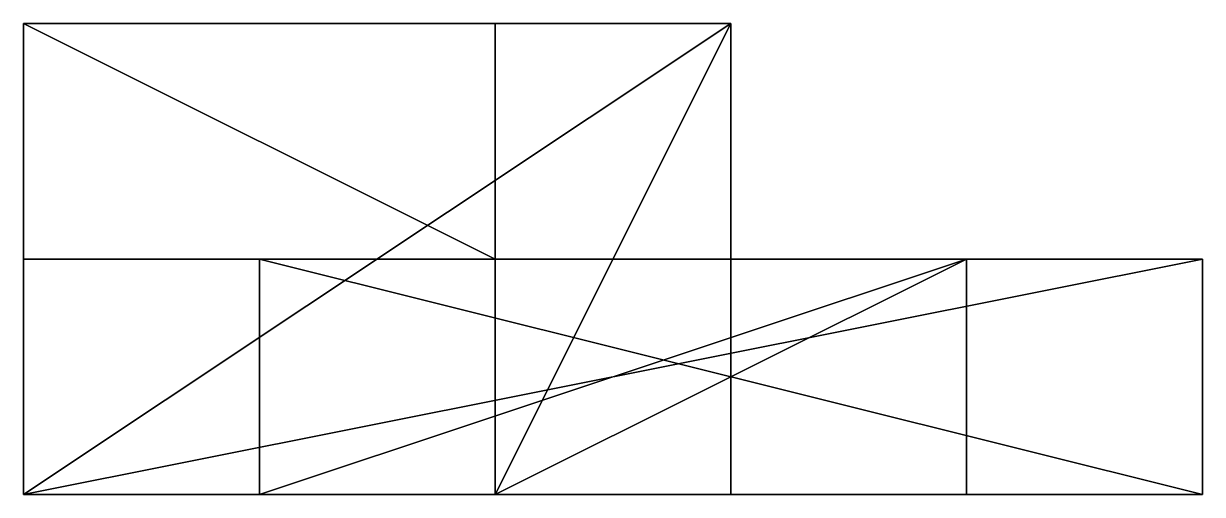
# Model space of a CAD drawing. Extents: x 0 to 5, y 0 to 2.
import ezdxf

# ---------------------------------------------------------------- set-up
doc = ezdxf.new("R2010")
doc.units = 0
doc.layers.get('0').update_dxf_attribs({"linetype": 'CONTINUOUS'})

# ---------------------------------------------------------------- blocks, each defined once
blk = doc.blocks.new('*U11')
at = {"color": 7}
mesh = blk.add_polyface(dxfattribs=at)
corners = [(0, 0, 5), (0, 1, 4), (0, 2, 2), (0, 1, 5), (0, 0, 2), (0, 2, 4)]
mesh.append_faces([[corners[k] for k in face] for face in [(0, 1, 2)]], dxfattribs={"vtx0": -1, "vtx1": -1, "vtx2": -1, "color": 7})
mesh.append_faces([[corners[k] for k in face] for face in [(0, 3, 1), (2, 4, 0), (1, 5, 2)]], dxfattribs={"vtx2": -1, "color": 7})
mesh = blk.add_polyface(dxfattribs=at)
corners = [(0, 2, 2), (2, 2, 4), (2, 2, 3), (3, 2, 3), (0, 2, 4), (3, 2, 2)]
mesh.append_faces([[corners[k] for k in face] for face in [(0, 1, 2)]], dxfattribs={"vtx0": -1, "vtx2": -1, "color": 7})
mesh.append_faces([[corners[k] for k in face] for face in [(2, 3, 0)]], dxfattribs={"vtx1": -1, "vtx2": -1, "color": 7})
mesh.append_faces([[corners[k] for k in face] for face in [(0, 4, 1), (3, 5, 0)]], dxfattribs={"vtx2": -1, "color": 7})
mesh = blk.add_polyface(dxfattribs=at)
corners = [(0, 2, 4), (0, 1, 4), (2, 1, 4), (2, 2, 4)]
mesh.append_faces([[corners[k] for k in face] for face in [(0, 1, 2), (2, 3, 0)]], dxfattribs={"vtx2": -1, "color": 7})
mesh = blk.add_polyface(dxfattribs=at)
corners = [(3, 2, 2), (3, 0, 2), (0, 0, 2), (0, 2, 2)]
mesh.append_faces([[corners[k] for k in face] for face in [(0, 1, 2), (2, 3, 0)]], dxfattribs={"vtx2": -1, "color": 7})
mesh = blk.add_polyface(dxfattribs=at)
corners = [(2, 1, 4), (2, 2, 3), (2, 0, 4), (2, 0, 3), (2, 2, 4)]
mesh.append_faces([[corners[k] for k in face] for face in [(1, 2, 3), (0, 1, 4)]], dxfattribs={"vtx0": -1, "color": 7})
mesh.append_faces([[corners[k] for k in face] for face in [(0, 2, 1)]], dxfattribs={"vtx1": -1, "vtx2": -1, "color": 7})
mesh = blk.add_polyface(dxfattribs=at)
corners = [(3, 2, 3), (3, 0, 3), (2, 0, 3), (2, 2, 3)]
mesh.append_faces([[corners[k] for k in face] for face in [(0, 2, 1), (2, 0, 3)]], dxfattribs={"vtx0": -1, "color": 7})
mesh = blk.add_polyface(dxfattribs=at)
corners = [(3, 0, 2), (3, 2, 2), (3, 2, 3), (3, 0, 3)]
mesh.append_faces([[corners[k] for k in face] for face in [(0, 1, 2), (2, 3, 0)]], dxfattribs={"vtx2": -1, "color": 7})
mesh = blk.add_polyface(dxfattribs=at)
corners = [(4, 1, 1), (4, 1, 4), (5, 1), (5, 1, 5), (2, 1, 4), (1, 1, 1), (1, 1), (0, 1, 5), (0, 1, 4)]
mesh.append_faces([[corners[k] for k in face] for face in [(1, 3, 2), (2, 5, 0), (4, 7, 3)]], dxfattribs={"vtx0": -1, "vtx2": -1, "color": 7})
mesh.append_faces([[corners[k] for k in face] for face in [(0, 1, 2), (1, 4, 3)]], dxfattribs={"vtx1": -1, "vtx2": -1, "color": 7})
mesh.append_faces([[corners[k] for k in face] for face in [(2, 6, 5), (4, 8, 7)]], dxfattribs={"vtx2": -1, "color": 7})
mesh = blk.add_polyface(dxfattribs=at)
corners = [(5, 0, 5), (5, 1, 5), (0, 0, 5), (0, 1, 5)]
mesh.append_faces([[corners[k] for k in face] for face in [(0, 1, 2)]], dxfattribs={"vtx1": -1, "color": 7})
mesh.append_faces([[corners[k] for k in face] for face in [(1, 3, 2)]], dxfattribs={"vtx2": -1, "color": 7})
mesh = blk.add_polyface(dxfattribs=at)
corners = [(1, 1), (5, 0), (1, 0), (5, 1)]
mesh.append_faces([[corners[k] for k in face] for face in [(0, 1, 2)]], dxfattribs={"vtx0": -1, "color": 7})
mesh.append_faces([[corners[k] for k in face] for face in [(0, 3, 1)]], dxfattribs={"vtx2": -1, "color": 7})
mesh = blk.add_polyface(dxfattribs=at)
corners = [(1, 1, 1), (4, 1, 1), (1, 0, 1), (4, 0, 1)]
mesh.append_faces([[corners[k] for k in face] for face in [(1, 2, 3)]], dxfattribs={"vtx0": -1, "color": 7})
mesh.append_faces([[corners[k] for k in face] for face in [(0, 2, 1)]], dxfattribs={"vtx1": -1, "color": 7})
mesh = blk.add_polyface(dxfattribs=at)
corners = [(1, 1), (1, 0, 1), (1, 0), (1, 1, 1)]
mesh.append_faces([[corners[k] for k in face] for face in [(0, 1, 3)]], dxfattribs={"vtx0": -1, "color": 7})
mesh.append_faces([[corners[k] for k in face] for face in [(0, 2, 1)]], dxfattribs={"vtx2": -1, "color": 7})
mesh = blk.add_polyface(dxfattribs=at)
corners = [(4, 1, 4), (2, 1, 4), (2, 0, 4), (4, 0, 4)]
mesh.append_faces([[corners[k] for k in face] for face in [(0, 2, 1), (2, 0, 3)]], dxfattribs={"vtx0": -1, "color": 7})
mesh = blk.add_polyface(dxfattribs=at)
corners = [(4, 1, 4), (4, 0, 4), (4, 0, 1), (4, 1, 1)]
mesh.append_faces([[corners[k] for k in face] for face in [(0, 2, 1), (2, 0, 3)]], dxfattribs={"vtx0": -1, "color": 7})
mesh = blk.add_polyface(dxfattribs=at)
corners = [(5, 1), (5, 1, 5), (5, 0, 5), (5, 0)]
mesh.append_faces([[corners[k] for k in face] for face in [(0, 1, 2), (2, 3, 0)]], dxfattribs={"vtx2": -1, "color": 7})
mesh = blk.add_polyface(dxfattribs=at)
corners = [(2, 0, 4), (4, 0, 4), (0, 0, 5), (0, 0, 2), (5, 0, 5), (4, 0, 1), (2, 0, 3), (3, 0, 3), (3, 0, 2), (5, 0), (1, 0), (1, 0, 1)]
mesh.append_faces([[corners[k] for k in face] for face in [(1, 4, 2), (3, 6, 0), (3, 7, 6), (5, 9, 4), (5, 10, 9)]], dxfattribs={"vtx0": -1, "vtx2": -1, "color": 7})
mesh.append_faces([[corners[k] for k in face] for face in [(0, 1, 2), (2, 3, 0), (1, 5, 4)]], dxfattribs={"vtx1": -1, "vtx2": -1, "color": 7})
mesh.append_faces([[corners[k] for k in face] for face in [(3, 8, 7), (5, 11, 10)]], dxfattribs={"vtx2": -1, "color": 7})

msp = doc.modelspace()

# ---------------------------------------------------------------- block references
msp.add_blockref('*U11', (0, 0))

doc.saveas('drawing.dxf')
